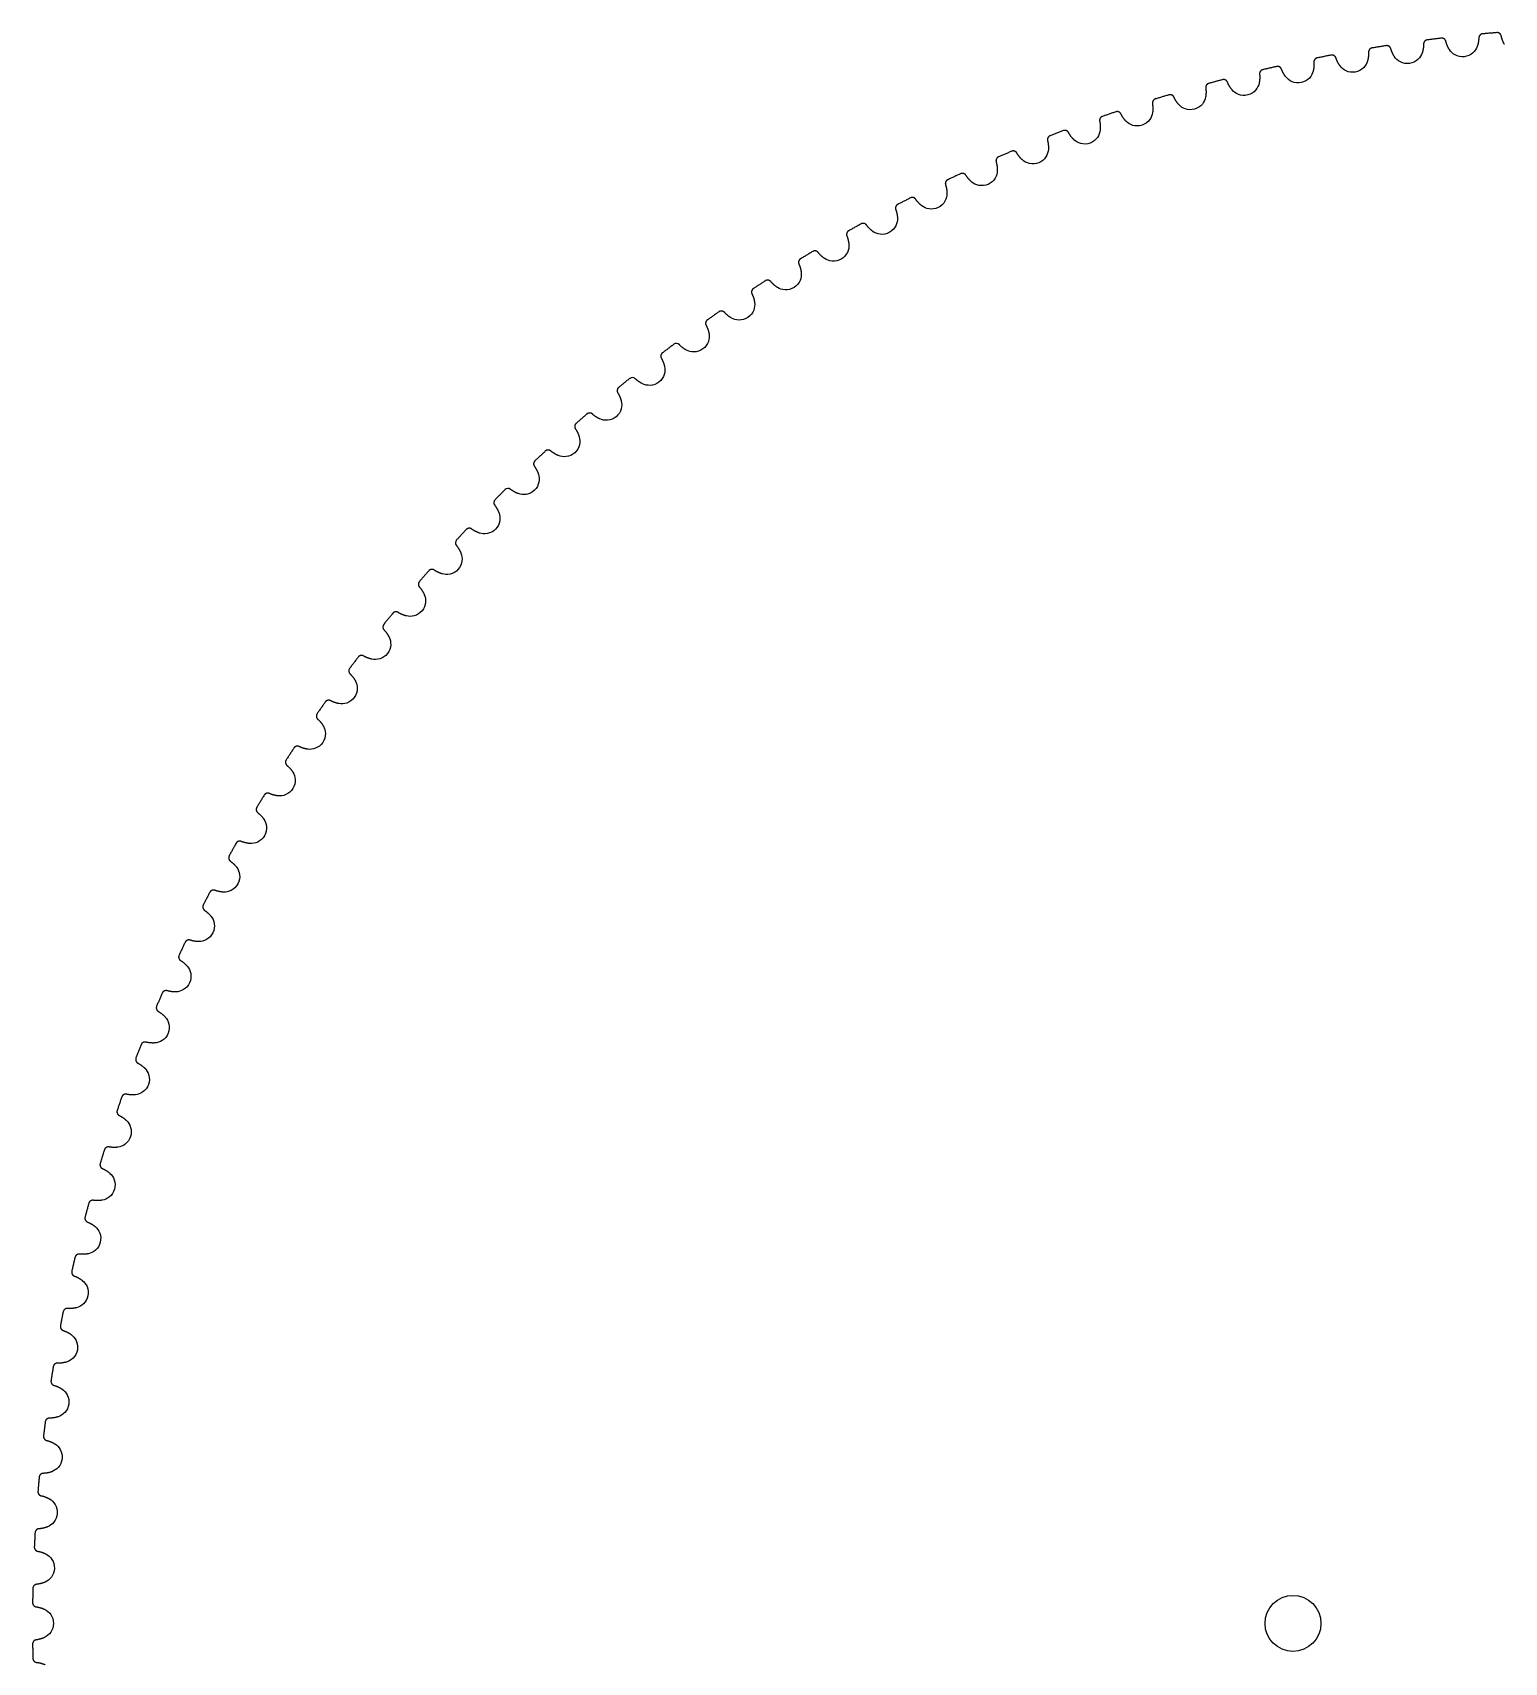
# Model space of a CAD drawing. Extents: x 51 to 165, y 91 to 205.
# Drawn here: x 51 to 103.6, y 146.9 to 205.1 of the extents above; entities that cross this region are included whole.
import ezdxf

# ---------------------------------------------------------------- set-up
doc = ezdxf.new("R2010")
doc.units = 0
doc.layers.add('View', color=7, linetype='CONTINUOUS')

msp = doc.modelspace()

# ---------------------------------------------------------------- linework, layer by layer
at = {"layer": 'View'}
msp.add_circle((96.009, 148.3), 1, dxfattribs=at)
for points, degree, knots in [([(102.784, 205.102), (102.731, 205.098), (102.689, 205.056), (102.649, 205.011), (102.648, 204.957)], 2, [0, 0, 0, 0.724386, 0.724386, 1.44877, 1.44877, 1.44877]), ([(103.45, 205.028), (103.44, 205.08), (103.393, 205.117), (103.344, 205.152), (103.291, 205.147)], 2, [0, 0, 0, 0.724386, 0.724386, 1.44877, 1.44877, 1.44877]), ([(98.8349, 204.599), (98.7823, 204.591), (98.7428, 204.546), (98.7065, 204.499), (98.7091, 204.445)], 2, [0, 0, 0, 0.724386, 0.724386, 1.44877, 1.44877, 1.44877]), ([(99.5039, 204.571), (99.49, 204.623), (99.4407, 204.657), (99.3892, 204.688), (99.3367, 204.679)], 2, [0, 0, 0, 0.724386, 0.724386, 1.44877, 1.44877, 1.44877]), ([(100.805, 204.885), (100.752, 204.879), (100.711, 204.835), (100.673, 204.789), (100.674, 204.736)], 2, [0, 0, 0, 0.724386, 0.724386, 1.44877, 1.44877, 1.44877]), ([(101.473, 204.834), (101.461, 204.886), (101.413, 204.922), (101.362, 204.954), (101.31, 204.947)], 2, [0, 0, 0, 0.724386, 0.724386, 1.44877, 1.44877, 1.44877]), ([(102.588, 204.646), (102.56, 204.568), (102.509, 204.484), (102.429, 204.415), (102.35, 204.346), (102.24, 204.295), (102.125, 204.284), (102.01, 204.271), (101.892, 204.298), (101.8, 204.349), (101.707, 204.4), (101.64, 204.471), (101.596, 204.542)], 3, [0, 0, 0, 0, 0.558599, 0.558599, 0.558599, 1.1172, 1.1172, 1.1172, 1.6758, 1.6758, 1.6758, 2.2344, 2.2344, 2.2344, 2.2344]), ([(95.5994, 203.841), (95.5819, 203.891), (95.5303, 203.922), (95.4768, 203.949), (95.4251, 203.937)], 2, [0, 0, 0, 0.724386, 0.724386, 1.44877, 1.44877, 1.44877]), ([(96.8756, 204.245), (96.8234, 204.235), (96.7855, 204.189), (96.7508, 204.14), (96.7553, 204.087)], 2, [0, 0, 0, 0.724386, 0.724386, 1.44877, 1.44877, 1.44877]), ([(97.5453, 204.24), (97.5296, 204.291), (97.4791, 204.323), (97.4266, 204.352), (97.3744, 204.342)], 2, [0, 0, 0, 0.724386, 0.724386, 1.44877, 1.44877, 1.44877]), ([(98.6712, 204.131), (98.6486, 204.051), (98.6033, 203.963), (98.5281, 203.889), (98.4538, 203.815), (98.3484, 203.756), (98.2341, 203.737), (98.1199, 203.716), (98.0009, 203.735), (97.9057, 203.779), (97.8095, 203.823), (97.7371, 203.89), (97.6886, 203.957)], 3, [0, 0, 0, 0, 0.558599, 0.558599, 0.558599, 1.1172, 1.1172, 1.1172, 1.6758, 1.6758, 1.6758, 2.2344, 2.2344, 2.2344, 2.2344]), ([(100.625, 204.422), (100.6, 204.344), (100.552, 204.258), (100.474, 204.186), (100.397, 204.114), (100.29, 204.06), (100.175, 204.044), (100.06, 204.028), (99.9417, 204.05), (99.848, 204.098), (99.7535, 204.146), (99.6834, 204.215), (99.6373, 204.284)], 3, [0, 0, 0, 0, 0.558599, 0.558599, 0.558599, 1.1172, 1.1172, 1.1172, 1.6758, 1.6758, 1.6758, 2.2344, 2.2344, 2.2344, 2.2344]), ([(93.0003, 203.332), (92.9488, 203.319), (92.9143, 203.27), (92.8831, 203.218), (92.8913, 203.166)], 2, [0, 0, 0, 0.724386, 0.724386, 1.44877, 1.44877, 1.44877]), ([(93.6686, 203.374), (93.6494, 203.424), (93.5968, 203.452), (93.5423, 203.478), (93.4911, 203.464)], 2, [0, 0, 0, 0.724386, 0.724386, 1.44877, 1.44877, 1.44877]), ([(94.7994, 203.343), (94.7824, 203.262), (94.7434, 203.172), (94.6735, 203.092), (94.6046, 203.013), (94.5035, 202.947), (94.3908, 202.92), (94.2783, 202.891), (94.1584, 202.902), (94.0603, 202.939), (93.9613, 202.977), (93.8844, 203.038), (93.8313, 203.102)], 3, [0, 0, 0, 0, 0.558599, 0.558599, 0.558599, 1.1172, 1.1172, 1.1172, 1.6758, 1.6758, 1.6758, 2.2344, 2.2344, 2.2344, 2.2344]), ([(94.93, 203.822), (94.8781, 203.811), (94.8419, 203.763), (94.8089, 203.713), (94.8153, 203.66)], 2, [0, 0, 0, 0.724386, 0.724386, 1.44877, 1.44877, 1.44877]), ([(96.7284, 203.771), (96.7086, 203.69), (96.6665, 203.601), (96.5939, 203.524), (96.5222, 203.447), (96.4189, 203.386), (96.3053, 203.362), (96.1919, 203.337), (96.0724, 203.352), (95.9757, 203.393), (95.878, 203.434), (95.8033, 203.498), (95.7525, 203.563)], 3, [0, 0, 0, 0, 0.558599, 0.558599, 0.558599, 1.1172, 1.1172, 1.1172, 1.6758, 1.6758, 1.6758, 2.2344, 2.2344, 2.2344, 2.2344]), ([(91.0888, 202.775), (91.0379, 202.76), (91.0051, 202.709), (90.9757, 202.657), (90.9857, 202.605)], 2, [0, 0, 0, 0.724386, 0.724386, 1.44877, 1.44877, 1.44877]), ([(91.7553, 202.84), (91.7344, 202.889), (91.6808, 202.916), (91.6255, 202.939), (91.5747, 202.923)], 2, [0, 0, 0, 0.724386, 0.724386, 1.44877, 1.44877, 1.44877]), ([(92.8865, 202.849), (92.8723, 202.767), (92.8365, 202.675), (92.7695, 202.593), (92.7034, 202.512), (92.6046, 202.443), (92.4929, 202.411), (92.3815, 202.379), (92.2613, 202.385), (92.1619, 202.419), (92.0617, 202.453), (91.9826, 202.512), (91.9274, 202.574)], 3, [0, 0, 0, 0, 0.558599, 0.558599, 0.558599, 1.1172, 1.1172, 1.1172, 1.6758, 1.6758, 1.6758, 2.2344, 2.2344, 2.2344, 2.2344]), ([(89.198, 202.151), (89.1476, 202.134), (89.1166, 202.083), (89.089, 202.029), (89.1009, 201.978)], 2, [0, 0, 0, 0.724386, 0.724386, 1.44877, 1.44877, 1.44877]), ([(89.8618, 202.24), (89.8392, 202.288), (89.7847, 202.313), (89.7286, 202.334), (89.6784, 202.316)], 2, [0, 0, 0, 0.724386, 0.724386, 1.44877, 1.44877, 1.44877]), ([(90.992, 202.288), (90.9807, 202.206), (90.9481, 202.113), (90.8839, 202.028), (90.8207, 201.944), (90.7244, 201.872), (90.6139, 201.837), (90.5037, 201.801), (90.3834, 201.802), (90.2828, 201.833), (90.1815, 201.864), (90.1004, 201.92), (90.0431, 201.979)], 3, [0, 0, 0, 0, 0.558599, 0.558599, 0.558599, 1.1172, 1.1172, 1.1172, 1.6758, 1.6758, 1.6758, 2.2344, 2.2344, 2.2344, 2.2344]), ([(87.9904, 201.573), (87.9661, 201.621), (87.9108, 201.644), (87.854, 201.663), (87.8045, 201.644)], 2, [0, 0, 0, 0.724386, 0.724386, 1.44877, 1.44877, 1.44877]), ([(89.1182, 201.661), (89.1098, 201.579), (89.0804, 201.484), (89.0193, 201.398), (88.959, 201.312), (88.8653, 201.236), (88.7561, 201.197), (88.6472, 201.157), (88.5269, 201.155), (88.4254, 201.182), (88.323, 201.209), (88.2401, 201.262), (88.1807, 201.32)], 3, [0, 0, 0, 0, 0.558599, 0.558599, 0.558599, 1.1172, 1.1172, 1.1172, 1.6758, 1.6758, 1.6758, 2.2344, 2.2344, 2.2344, 2.2344]), ([(87.2675, 200.969), (87.2619, 200.886), (87.2359, 200.791), (87.1778, 200.703), (87.1206, 200.615), (87.0295, 200.536), (86.9217, 200.493), (86.8144, 200.449), (86.6942, 200.443), (86.5917, 200.466), (86.4885, 200.489), (86.4038, 200.54), (86.3424, 200.595)], 3, [0, 0, 0, 0, 0.558599, 0.558599, 0.558599, 1.1172, 1.1172, 1.1172, 1.6758, 1.6758, 1.6758, 2.2344, 2.2344, 2.2344, 2.2344]), ([(87.3301, 201.462), (87.2803, 201.443), (87.2511, 201.391), (87.2254, 201.336), (87.2391, 201.285)], 2, [0, 0, 0, 0.724386, 0.724386, 1.44877, 1.44877, 1.44877]), ([(85.4874, 200.708), (85.4383, 200.687), (85.4109, 200.634), (85.3872, 200.579), (85.4026, 200.528)], 2, [0, 0, 0, 0.724386, 0.724386, 1.44877, 1.44877, 1.44877]), ([(86.1433, 200.842), (86.1175, 200.889), (86.0613, 200.91), (86.0039, 200.927), (85.9551, 200.906)], 2, [0, 0, 0, 0.724386, 0.724386, 1.44877, 1.44877, 1.44877]), ([(83.6721, 199.89), (83.6238, 199.868), (83.5983, 199.813), (83.5765, 199.757), (83.5937, 199.707)], 2, [0, 0, 0, 0.724386, 0.724386, 1.44877, 1.44877, 1.44877]), ([(84.323, 200.047), (84.2955, 200.093), (84.2387, 200.112), (84.1807, 200.127), (84.1326, 200.105)], 2, [0, 0, 0, 0.724386, 0.724386, 1.44877, 1.44877, 1.44877]), ([(85.442, 200.213), (85.4393, 200.13), (85.4166, 200.034), (85.3616, 199.944), (85.3075, 199.854), (85.2193, 199.772), (85.1131, 199.725), (85.0073, 199.678), (84.8874, 199.667), (84.7842, 199.687), (84.6803, 199.707), (84.5938, 199.754), (84.5305, 199.807)], 3, [0, 0, 0, 0, 0.558599, 0.558599, 0.558599, 1.1172, 1.1172, 1.1172, 1.6758, 1.6758, 1.6758, 2.2344, 2.2344, 2.2344, 2.2344]), ([(82.5315, 199.189), (82.5024, 199.234), (82.4449, 199.251), (82.3864, 199.264), (82.3392, 199.24)], 2, [0, 0, 0, 0.724386, 0.724386, 1.44877, 1.44877, 1.44877]), ([(83.644, 199.394), (83.6442, 199.311), (83.6249, 199.215), (83.5731, 199.122), (83.5222, 199.03), (83.4369, 198.945), (83.3323, 198.895), (83.2283, 198.844), (83.1088, 198.829), (83.005, 198.845), (82.9004, 198.861), (82.8123, 198.905), (82.7473, 198.957)], 3, [0, 0, 0, 0, 0.558599, 0.558599, 0.558599, 1.1172, 1.1172, 1.1172, 1.6758, 1.6758, 1.6758, 2.2344, 2.2344, 2.2344, 2.2344]), ([(81.8865, 199.009), (81.839, 198.985), (81.8154, 198.93), (81.7955, 198.873), (81.8145, 198.824)], 2, [0, 0, 0, 0.724386, 0.724386, 1.44877, 1.44877, 1.44877]), ([(80.1327, 198.066), (80.086, 198.041), (80.0644, 197.985), (80.0465, 197.928), (80.0672, 197.879)], 2, [0, 0, 0, 0.724386, 0.724386, 1.44877, 1.44877, 1.44877]), ([(80.771, 198.269), (80.7404, 198.312), (80.6824, 198.328), (80.6234, 198.339), (80.5771, 198.313)], 2, [0, 0, 0, 0.724386, 0.724386, 1.44877, 1.44877, 1.44877]), ([(81.8757, 198.512), (81.8788, 198.43), (81.8628, 198.333), (81.8143, 198.239), (81.7666, 198.145), (81.6843, 198.057), (81.5816, 198.003), (81.4794, 197.948), (81.3606, 197.929), (81.2562, 197.942), (81.1512, 197.954), (81.0616, 197.995), (80.9948, 198.044)], 3, [0, 0, 0, 0, 0.558599, 0.558599, 0.558599, 1.1172, 1.1172, 1.1172, 1.6758, 1.6758, 1.6758, 2.2344, 2.2344, 2.2344, 2.2344]), ([(80.1393, 197.57), (80.1452, 197.487), (80.1327, 197.39), (80.0874, 197.294), (80.0431, 197.199), (79.9639, 197.108), (79.8631, 197.05), (79.7629, 196.992), (79.6448, 196.969), (79.5401, 196.978), (79.4346, 196.987), (79.3437, 197.025), (79.2752, 197.071)], 3, [0, 0, 0, 0, 0.558599, 0.558599, 0.558599, 1.1172, 1.1172, 1.1172, 1.6758, 1.6758, 1.6758, 2.2344, 2.2344, 2.2344, 2.2344]), ([(78.4128, 197.063), (78.3671, 197.036), (78.3474, 196.979), (78.3316, 196.922), (78.3539, 196.873)], 2, [0, 0, 0, 0.724386, 0.724386, 1.44877, 1.44877, 1.44877]), ([(79.0437, 197.288), (79.0116, 197.33), (78.9531, 197.343), (78.8938, 197.353), (78.8484, 197.325)], 2, [0, 0, 0, 0.724386, 0.724386, 1.44877, 1.44877, 1.44877]), ([(77.3517, 196.247), (77.3181, 196.288), (77.2592, 196.3), (77.1996, 196.307), (77.1552, 196.277)], 2, [0, 0, 0, 0.724386, 0.724386, 1.44877, 1.44877, 1.44877]), ([(78.4368, 196.567), (78.4456, 196.485), (78.4365, 196.387), (78.3946, 196.29), (78.3536, 196.193), (78.2776, 196.099), (78.1789, 196.038), (78.0808, 195.976), (77.9636, 195.949), (77.8586, 195.955), (77.7529, 195.96), (77.6607, 195.994), (77.5906, 196.038)], 3, [0, 0, 0, 0, 0.558599, 0.558599, 0.558599, 1.1172, 1.1172, 1.1172, 1.6758, 1.6758, 1.6758, 2.2344, 2.2344, 2.2344, 2.2344]), ([(76.7291, 196.001), (76.6843, 195.972), (76.6666, 195.915), (76.6528, 195.856), (76.6768, 195.809)], 2, [0, 0, 0, 0.724386, 0.724386, 1.44877, 1.44877, 1.44877]), ([(75.6971, 195.148), (75.6621, 195.188), (75.6028, 195.197), (75.543, 195.202), (75.4996, 195.171)], 2, [0, 0, 0, 0.724386, 0.724386, 1.44877, 1.44877, 1.44877]), ([(76.7703, 195.506), (76.782, 195.424), (76.7763, 195.325), (76.7378, 195.227), (76.7002, 195.129), (76.6276, 195.033), (76.5311, 194.968), (76.4352, 194.903), (76.319, 194.871), (76.2138, 194.873), (76.108, 194.875), (76.0147, 194.906), (75.9431, 194.948)], 3, [0, 0, 0, 0, 0.558599, 0.558599, 0.558599, 1.1172, 1.1172, 1.1172, 1.6758, 1.6758, 1.6758, 2.2344, 2.2344, 2.2344, 2.2344]), ([(75.0834, 194.88), (75.0397, 194.85), (75.024, 194.792), (75.0122, 194.733), (75.0379, 194.686)], 2, [0, 0, 0, 0.724386, 0.724386, 1.44877, 1.44877, 1.44877]), ([(75.1419, 194.387), (75.1564, 194.305), (75.1542, 194.207), (75.1192, 194.107), (75.085, 194.007), (75.0157, 193.909), (74.9215, 193.841), (74.828, 193.773), (74.713, 193.737), (74.6078, 193.735), (74.5021, 193.733), (74.4076, 193.761), (74.3347, 193.8)], 3, [0, 0, 0, 0, 0.558599, 0.558599, 0.558599, 1.1172, 1.1172, 1.1172, 1.6758, 1.6758, 1.6758, 2.2344, 2.2344, 2.2344, 2.2344]), ([(73.4779, 193.702), (73.4352, 193.671), (73.4215, 193.612), (73.4118, 193.553), (73.4391, 193.508)], 2, [0, 0, 0, 0.724386, 0.724386, 1.44877, 1.44877, 1.44877]), ([(73.5535, 193.212), (73.5709, 193.131), (73.5721, 193.032), (73.5406, 192.931), (73.5099, 192.831), (73.4441, 192.73), (73.3523, 192.659), (73.2612, 192.587), (73.1475, 192.547), (73.0425, 192.542), (72.9369, 192.536), (72.8415, 192.561), (72.7673, 192.597)], 3, [0, 0, 0, 0, 0.558599, 0.558599, 0.558599, 1.1172, 1.1172, 1.1172, 1.6758, 1.6758, 1.6758, 2.2344, 2.2344, 2.2344, 2.2344]), ([(71.9144, 192.47), (71.8729, 192.437), (71.8612, 192.378), (71.8536, 192.318), (71.8824, 192.273)], 2, [0, 0, 0, 0.724386, 0.724386, 1.44877, 1.44877, 1.44877]), ([(72.0071, 191.982), (72.0273, 191.902), (72.0319, 191.803), (72.004, 191.701), (71.9769, 191.599), (71.9146, 191.496), (71.8254, 191.422), (71.7368, 191.347), (71.6246, 191.304), (71.5198, 191.295), (71.4144, 191.285), (71.3183, 191.307), (71.2428, 191.34)], 3, [0, 0, 0, 0, 0.558599, 0.558599, 0.558599, 1.1172, 1.1172, 1.1172, 1.6758, 1.6758, 1.6758, 2.2344, 2.2344, 2.2344, 2.2344]), ([(70.3949, 191.183), (70.3545, 191.148), (70.345, 191.089), (70.3394, 191.03), (70.3698, 190.986)], 2, [0, 0, 0, 0.724386, 0.724386, 1.44877, 1.44877, 1.44877]), ([(70.5046, 190.699), (70.5276, 190.619), (70.5356, 190.521), (70.5112, 190.418), (70.4877, 190.316), (70.4291, 190.21), (70.3425, 190.133), (70.2566, 190.055), (70.1459, 190.008), (70.0415, 189.995), (69.9366, 189.982), (69.8397, 190), (69.7631, 190.031)], 3, [0, 0, 0, 0, 0.558599, 0.558599, 0.558599, 1.1172, 1.1172, 1.1172, 1.6758, 1.6758, 1.6758, 2.2344, 2.2344, 2.2344, 2.2344]), ([(69.0477, 189.364), (69.0735, 189.285), (69.085, 189.187), (69.0642, 189.084), (69.0442, 188.98), (68.9893, 188.873), (68.9055, 188.793), (68.8224, 188.712), (68.7134, 188.661), (68.6095, 188.645), (68.5051, 188.628), (68.4077, 188.642), (68.33, 188.671)], 3, [0, 0, 0, 0, 0.558599, 0.558599, 0.558599, 1.1172, 1.1172, 1.1172, 1.6758, 1.6758, 1.6758, 2.2344, 2.2344, 2.2344, 2.2344]), ([(68.9212, 189.844), (68.8821, 189.808), (68.8746, 189.749), (68.8711, 189.689), (68.903, 189.646)], 2, [0, 0, 0, 0.724386, 0.724386, 1.44877, 1.44877, 1.44877]), ([(67.6384, 187.979), (67.6668, 187.902), (67.6817, 187.804), (67.6646, 187.7), (67.6482, 187.596), (67.5971, 187.487), (67.5161, 187.404), (67.4359, 187.32), (67.3288, 187.265), (67.2255, 187.245), (67.1218, 187.224), (67.0239, 187.236), (66.9453, 187.262)], 3, [0, 0, 0, 0, 0.558599, 0.558599, 0.558599, 1.1172, 1.1172, 1.1172, 1.6758, 1.6758, 1.6758, 2.2344, 2.2344, 2.2344, 2.2344]), ([(66.663, 187.406), (66.6204, 187.438), (66.5605, 187.435), (66.501, 187.427), (66.465, 187.388)], 2, [0, 0, 0, 0.724386, 0.724386, 1.44877, 1.44877, 1.44877]), ([(66.2782, 186.546), (66.3094, 186.47), (66.3276, 186.373), (66.3141, 186.268), (66.3014, 186.163), (66.2541, 186.053), (66.1761, 185.967), (66.0988, 185.88), (65.9937, 185.822), (65.8912, 185.798), (65.7883, 185.774), (65.69, 185.782), (65.6105, 185.805)], 3, [0, 0, 0, 0, 0.558599, 0.558599, 0.558599, 1.1172, 1.1172, 1.1172, 1.6758, 1.6758, 1.6758, 2.2344, 2.2344, 2.2344, 2.2344]), ([(65.3234, 185.939), (65.2797, 185.97), (65.22, 185.964), (65.1608, 185.955), (65.1261, 185.914)], 2, [0, 0, 0, 0.724386, 0.724386, 1.44877, 1.44877, 1.44877]), ([(64.9688, 185.066), (65.0027, 184.991), (65.0243, 184.895), (65.0145, 184.789), (65.0054, 184.685), (64.962, 184.572), (64.887, 184.484), (64.8128, 184.395), (64.7098, 184.332), (64.6082, 184.305), (64.5062, 184.277), (64.4077, 184.282), (64.3275, 184.302)], 3, [0, 0, 0, 0, 0.558599, 0.558599, 0.558599, 1.1172, 1.1172, 1.1172, 1.6758, 1.6758, 1.6758, 2.2344, 2.2344, 2.2344, 2.2344]), ([(64.0358, 184.427), (63.9911, 184.456), (63.9316, 184.448), (63.8728, 184.436), (63.8396, 184.395)], 2, [0, 0, 0, 0.724386, 0.724386, 1.44877, 1.44877, 1.44877]), ([(63.7119, 183.542), (63.7484, 183.468), (63.7734, 183.372), (63.7672, 183.267), (63.7618, 183.162), (63.7224, 183.048), (63.6505, 182.957), (63.5795, 182.865), (63.4787, 182.799), (63.3781, 182.769), (63.2771, 182.737), (63.1786, 182.738), (63.0976, 182.756)], 3, [0, 0, 0, 0, 0.558599, 0.558599, 0.558599, 1.1172, 1.1172, 1.1172, 1.6758, 1.6758, 1.6758, 2.2344, 2.2344, 2.2344, 2.2344]), ([(62.8018, 182.87), (62.7561, 182.897), (62.6969, 182.888), (62.6385, 182.874), (62.6068, 182.831)], 2, [0, 0, 0, 0.724386, 0.724386, 1.44877, 1.44877, 1.44877]), ([(62.509, 181.975), (62.548, 181.902), (62.5763, 181.807), (62.5739, 181.701), (62.5721, 181.596), (62.5367, 181.481), (62.468, 181.388), (62.4003, 181.294), (62.3018, 181.224), (62.2024, 181.19), (62.1025, 181.155), (62.004, 181.153), (61.9225, 181.167)], 3, [0, 0, 0, 0, 0.558599, 0.558599, 0.558599, 1.1172, 1.1172, 1.1172, 1.6758, 1.6758, 1.6758, 2.2344, 2.2344, 2.2344, 2.2344]), ([(61.6228, 181.271), (61.5763, 181.297), (61.5174, 181.285), (61.4595, 181.27), (61.4293, 181.226)], 2, [0, 0, 0, 0.724386, 0.724386, 1.44877, 1.44877, 1.44877]), ([(61.1379, 180.81), (61.1071, 180.766), (61.1122, 180.706), (61.1212, 180.647), (61.1613, 180.612)], 2, [0, 0, 0, 0.724386, 0.724386, 1.44877, 1.44877, 1.44877]), ([(61.3615, 180.366), (61.403, 180.295), (61.4346, 180.201), (61.4359, 180.095), (61.4378, 179.99), (61.4064, 179.874), (61.341, 179.778), (61.2766, 179.682), (61.1806, 179.609), (61.0824, 179.571), (60.9839, 179.533), (60.8855, 179.527), (60.8036, 179.539)], 3, [0, 0, 0, 0, 0.558599, 0.558599, 0.558599, 1.1172, 1.1172, 1.1172, 1.6758, 1.6758, 1.6758, 2.2344, 2.2344, 2.2344, 2.2344]), ([(60.5004, 179.632), (60.453, 179.656), (60.3946, 179.643), (60.3373, 179.625), (60.3086, 179.58)], 2, [0, 0, 0, 0.724386, 0.724386, 1.44877, 1.44877, 1.44877]), ([(60.0319, 179.154), (60.0026, 179.11), (60.0098, 179.05), (60.0209, 178.991), (60.0621, 178.958)], 2, [0, 0, 0, 0.724386, 0.724386, 1.44877, 1.44877, 1.44877]), ([(60.2708, 178.719), (60.3148, 178.649), (60.3496, 178.556), (60.3546, 178.451), (60.3602, 178.346), (60.3328, 178.228), (60.2709, 178.13), (60.2099, 178.032), (60.1165, 177.956), (60.0197, 177.915), (59.9225, 177.873), (59.8244, 177.864), (59.7421, 177.873)], 3, [0, 0, 0, 0, 0.558599, 0.558599, 0.558599, 1.1172, 1.1172, 1.1172, 1.6758, 1.6758, 1.6758, 2.2344, 2.2344, 2.2344, 2.2344]), ([(59.4359, 177.955), (59.3876, 177.978), (59.3298, 177.962), (59.2731, 177.942), (59.246, 177.896)], 2, [0, 0, 0, 0.724386, 0.724386, 1.44877, 1.44877, 1.44877]), ([(58.9843, 177.461), (58.9566, 177.415), (58.9659, 177.356), (58.979, 177.298), (59.0214, 177.266)], 2, [0, 0, 0, 0.724386, 0.724386, 1.44877, 1.44877, 1.44877]), ([(59.2383, 177.034), (59.2848, 176.966), (59.3228, 176.875), (59.3314, 176.769), (59.3407, 176.664), (59.3174, 176.546), (59.2589, 176.446), (59.2014, 176.345), (59.1107, 176.266), (59.0154, 176.222), (58.9197, 176.177), (58.822, 176.164), (58.7394, 176.17)], 3, [0, 0, 0, 0, 0.558599, 0.558599, 0.558599, 1.1172, 1.1172, 1.1172, 1.6758, 1.6758, 1.6758, 2.2344, 2.2344, 2.2344, 2.2344]), ([(58.4305, 176.242), (58.3815, 176.263), (58.3243, 176.245), (58.2683, 176.223), (58.2428, 176.177)], 2, [0, 0, 0, 0.724386, 0.724386, 1.44877, 1.44877, 1.44877]), ([(58.2652, 175.315), (58.314, 175.248), (58.3552, 175.158), (58.3675, 175.053), (58.3804, 174.949), (58.3613, 174.83), (58.3063, 174.728), (58.2523, 174.625), (58.1645, 174.543), (58.0708, 174.495), (57.9768, 174.446), (57.8795, 174.43), (57.7968, 174.434)], 3, [0, 0, 0, 0, 0.558599, 0.558599, 0.558599, 1.1172, 1.1172, 1.1172, 1.6758, 1.6758, 1.6758, 2.2344, 2.2344, 2.2344, 2.2344]), ([(57.9965, 175.732), (57.9704, 175.686), (57.9817, 175.627), (57.9969, 175.569), (58.0404, 175.538)], 2, [0, 0, 0, 0.724386, 0.724386, 1.44877, 1.44877, 1.44877]), ([(57.4856, 174.495), (57.4359, 174.514), (57.3793, 174.494), (57.3241, 174.47), (57.3003, 174.423)], 2, [0, 0, 0, 0.724386, 0.724386, 1.44877, 1.44877, 1.44877]), ([(57.0696, 173.97), (57.0452, 173.923), (57.0585, 173.864), (57.0757, 173.807), (57.1202, 173.778)], 2, [0, 0, 0, 0.724386, 0.724386, 1.44877, 1.44877, 1.44877]), ([(57.3528, 173.562), (57.4039, 173.497), (57.4481, 173.409), (57.4641, 173.304), (57.4806, 173.2), (57.4657, 173.081), (57.4143, 172.977), (57.3639, 172.872), (57.279, 172.787), (57.187, 172.736), (57.0948, 172.684), (56.9981, 172.665), (56.9154, 172.665)], 3, [0, 0, 0, 0, 0.558599, 0.558599, 0.558599, 1.1172, 1.1172, 1.1172, 1.6758, 1.6758, 1.6758, 2.2344, 2.2344, 2.2344, 2.2344]), ([(56.6022, 172.716), (56.5519, 172.733), (56.496, 172.711), (56.4417, 172.685), (56.4195, 172.637)], 2, [0, 0, 0, 0.724386, 0.724386, 1.44877, 1.44877, 1.44877]), ([(56.2047, 172.177), (56.182, 172.129), (56.1973, 172.071), (56.2166, 172.014), (56.2621, 171.986)], 2, [0, 0, 0, 0.724386, 0.724386, 1.44877, 1.44877, 1.44877]), ([(56.502, 171.779), (56.5553, 171.715), (56.6026, 171.629), (56.6222, 171.525), (56.6424, 171.422), (56.6316, 171.302), (56.5839, 171.196), (56.5372, 171.09), (56.4554, 171.002), (56.3652, 170.948), (56.2748, 170.893), (56.1789, 170.87), (56.0962, 170.867)], 3, [0, 0, 0, 0, 0.558599, 0.558599, 0.558599, 1.1172, 1.1172, 1.1172, 1.6758, 1.6758, 1.6758, 2.2344, 2.2344, 2.2344, 2.2344]), ([(55.7814, 170.907), (55.7305, 170.922), (55.6754, 170.898), (55.6221, 170.871), (55.6016, 170.822)], 2, [0, 0, 0, 0.724386, 0.724386, 1.44877, 1.44877, 1.44877]), ([(55.403, 170.354), (55.382, 170.305), (55.3993, 170.248), (55.4205, 170.192), (55.467, 170.166)], 2, [0, 0, 0, 0.724386, 0.724386, 1.44877, 1.44877, 1.44877]), ([(55.714, 169.967), (55.7695, 169.906), (55.8198, 169.821), (55.843, 169.718), (55.8668, 169.615), (55.8602, 169.495), (55.8162, 169.388), (55.7732, 169.28), (55.6945, 169.189), (55.6062, 169.132), (55.5178, 169.073), (55.4228, 169.047), (55.3402, 169.042)], 3, [0, 0, 0, 0, 0.558599, 0.558599, 0.558599, 1.1172, 1.1172, 1.1172, 1.6758, 1.6758, 1.6758, 2.2344, 2.2344, 2.2344, 2.2344]), ([(55.0243, 169.07), (54.9729, 169.084), (54.9186, 169.058), (54.8663, 169.029), (54.8475, 168.979)], 2, [0, 0, 0, 0.724386, 0.724386, 1.44877, 1.44877, 1.44877]), ([(54.6654, 168.505), (54.6461, 168.455), (54.6654, 168.399), (54.6886, 168.343), (54.7359, 168.319)], 2, [0, 0, 0, 0.724386, 0.724386, 1.44877, 1.44877, 1.44877]), ([(54.9897, 168.129), (55.0473, 168.069), (55.1005, 167.986), (55.1273, 167.884), (55.1547, 167.782), (55.1523, 167.662), (55.112, 167.553), (55.0729, 167.444), (54.9974, 167.35), (54.9112, 167.29), (54.8248, 167.229), (54.7307, 167.199), (54.6484, 167.191)], 3, [0, 0, 0, 0, 0.558599, 0.558599, 0.558599, 1.1172, 1.1172, 1.1172, 1.6758, 1.6758, 1.6758, 2.2344, 2.2344, 2.2344, 2.2344]), ([(54.3317, 167.208), (54.2798, 167.22), (54.2265, 167.193), (54.1752, 167.162), (54.1582, 167.111)], 2, [0, 0, 0, 0.724386, 0.724386, 1.44877, 1.44877, 1.44877]), ([(53.9928, 166.631), (53.9752, 166.581), (53.9965, 166.525), (54.0216, 166.47), (54.0697, 166.448)], 2, [0, 0, 0, 0.724386, 0.724386, 1.44877, 1.44877, 1.44877]), ([(54.33, 166.266), (54.3896, 166.209), (54.4457, 166.128), (54.4761, 166.026), (54.5069, 165.926), (54.5087, 165.806), (54.4724, 165.695), (54.437, 165.585), (54.3648, 165.489), (54.2808, 165.425), (54.1966, 165.361), (54.1036, 165.329), (54.0217, 165.317)], 3, [0, 0, 0, 0, 0.558599, 0.558599, 0.558599, 1.1172, 1.1172, 1.1172, 1.6758, 1.6758, 1.6758, 2.2344, 2.2344, 2.2344, 2.2344]), ([(53.7045, 165.324), (53.6523, 165.334), (53.6, 165.304), (53.5498, 165.271), (53.5345, 165.22)], 2, [0, 0, 0, 0.724386, 0.724386, 1.44877, 1.44877, 1.44877]), ([(53.386, 164.735), (53.3701, 164.684), (53.3934, 164.628), (53.4203, 164.575), (53.4692, 164.554)], 2, [0, 0, 0, 0.724386, 0.724386, 1.44877, 1.44877, 1.44877]), ([(53.7357, 164.382), (53.7973, 164.327), (53.8562, 164.248), (53.8901, 164.147), (53.9244, 164.048), (53.9304, 163.928), (53.8979, 163.816), (53.8664, 163.705), (53.7976, 163.606), (53.7159, 163.54), (53.634, 163.473), (53.5422, 163.437), (53.4607, 163.423)], 3, [0, 0, 0, 0, 0.558599, 0.558599, 0.558599, 1.1172, 1.1172, 1.1172, 1.6758, 1.6758, 1.6758, 2.2344, 2.2344, 2.2344, 2.2344]), ([(53.1435, 163.418), (53.0909, 163.426), (53.0397, 163.395), (52.9906, 163.36), (52.9772, 163.309)], 2, [0, 0, 0, 0.724386, 0.724386, 1.44877, 1.44877, 1.44877]), ([(52.8457, 162.818), (52.8316, 162.767), (52.8568, 162.712), (52.8856, 162.66), (52.9352, 162.641)], 2, [0, 0, 0, 0.724386, 0.724386, 1.44877, 1.44877, 1.44877]), ([(53.2075, 162.478), (53.271, 162.425), (53.3326, 162.348), (53.37, 162.249), (53.4078, 162.151), (53.418, 162.031), (53.3893, 161.918), (53.3618, 161.806), (53.2965, 161.705), (53.2171, 161.636), (53.1376, 161.566), (53.0471, 161.527), (52.9661, 161.51)], 3, [0, 0, 0, 0, 0.558599, 0.558599, 0.558599, 1.1172, 1.1172, 1.1172, 1.6758, 1.6758, 1.6758, 2.2344, 2.2344, 2.2344, 2.2344]), ([(52.6493, 161.494), (52.5965, 161.5), (52.5464, 161.467), (52.4986, 161.431), (52.4869, 161.379)], 2, [0, 0, 0, 0.724386, 0.724386, 1.44877, 1.44877, 1.44877]), ([(52.3726, 160.884), (52.3603, 160.832), (52.3874, 160.779), (52.418, 160.727), (52.4683, 160.71)], 2, [0, 0, 0, 0.724386, 0.724386, 1.44877, 1.44877, 1.44877]), ([(52.7461, 160.557), (52.8114, 160.506), (52.8757, 160.431), (52.9165, 160.334), (52.9576, 160.237), (52.972, 160.117), (52.9473, 160.004), (52.9238, 159.89), (52.862, 159.787), (52.785, 159.715), (52.7081, 159.643), (52.619, 159.601), (52.5386, 159.581)], 3, [0, 0, 0, 0, 0.558599, 0.558599, 0.558599, 1.1172, 1.1172, 1.1172, 1.6758, 1.6758, 1.6758, 2.2344, 2.2344, 2.2344, 2.2344]), ([(52.2226, 159.554), (52.1696, 159.558), (52.1206, 159.524), (52.0741, 159.486), (52.0643, 159.434)], 2, [0, 0, 0, 0.724386, 0.724386, 1.44877, 1.44877, 1.44877]), ([(51.9673, 158.935), (51.9569, 158.883), (51.9858, 158.83), (52.0182, 158.78), (52.069, 158.764)], 2, [0, 0, 0, 0.724386, 0.724386, 1.44877, 1.44877, 1.44877]), ([(52.352, 158.621), (52.4191, 158.572), (52.4859, 158.5), (52.5301, 158.404), (52.5746, 158.308), (52.5931, 158.189), (52.5724, 158.075), (52.5528, 157.961), (52.4947, 157.855), (52.4203, 157.781), (52.3459, 157.706), (52.2583, 157.661), (52.1787, 157.638)], 3, [0, 0, 0, 0, 0.558599, 0.558599, 0.558599, 1.1172, 1.1172, 1.1172, 1.6758, 1.6758, 1.6758, 2.2344, 2.2344, 2.2344, 2.2344]), ([(51.8638, 157.6), (51.8107, 157.603), (51.763, 157.566), (51.7178, 157.527), (51.7098, 157.474)], 2, [0, 0, 0, 0.724386, 0.724386, 1.44877, 1.44877, 1.44877]), ([(51.6303, 156.973), (51.6217, 156.92), (51.6524, 156.869), (51.6866, 156.819), (51.7379, 156.805)], 2, [0, 0, 0, 0.724386, 0.724386, 1.44877, 1.44877, 1.44877]), ([(52.0257, 156.672), (52.0944, 156.626), (52.1637, 156.556), (52.2113, 156.461), (52.2591, 156.368), (52.2818, 156.249), (52.2651, 156.135), (52.2495, 156.02), (52.1951, 155.912), (52.1233, 155.835), (52.0516, 155.758), (51.9656, 155.709), (51.8869, 155.684)], 3, [0, 0, 0, 0, 0.558599, 0.558599, 0.558599, 1.1172, 1.1172, 1.1172, 1.6758, 1.6758, 1.6758, 2.2344, 2.2344, 2.2344, 2.2344]), ([(51.5734, 155.635), (51.5203, 155.636), (51.4739, 155.598), (51.4301, 155.557), (51.4239, 155.504)], 2, [0, 0, 0, 0.724386, 0.724386, 1.44877, 1.44877, 1.44877]), ([(51.362, 155), (51.3552, 154.947), (51.3877, 154.897), (51.4236, 154.848), (51.4754, 154.836)], 2, [0, 0, 0, 0.724386, 0.724386, 1.44877, 1.44877, 1.44877]), ([(51.7677, 154.713), (51.8379, 154.669), (51.9097, 154.602), (51.9604, 154.509), (52.0115, 154.417), (52.0383, 154.3), (52.0256, 154.184), (52.014, 154.069), (51.9634, 153.96), (51.8944, 153.88), (51.8254, 153.8), (51.7412, 153.749), (51.6634, 153.721)], 3, [0, 0, 0, 0, 0.558599, 0.558599, 0.558599, 1.1172, 1.1172, 1.1172, 1.6758, 1.6758, 1.6758, 2.2344, 2.2344, 2.2344, 2.2344]), ([(51.3518, 153.661), (51.2987, 153.66), (51.2536, 153.62), (51.2113, 153.578), (51.207, 153.525)], 2, [0, 0, 0, 0.724386, 0.724386, 1.44877, 1.44877, 1.44877]), ([(51.1627, 153.019), (51.1578, 152.966), (51.192, 152.916), (51.2295, 152.87), (51.2817, 152.859)], 2, [0, 0, 0, 0.724386, 0.724386, 1.44877, 1.44877, 1.44877]), ([(51.5781, 152.746), (51.6499, 152.705), (51.7239, 152.64), (51.7779, 152.549), (51.8321, 152.459), (51.863, 152.343), (51.8544, 152.227), (51.8468, 152.111), (51.8001, 152), (51.7338, 151.919), (51.6677, 151.836), (51.5853, 151.782), (51.5085, 151.751)], 3, [0, 0, 0, 0, 0.558599, 0.558599, 0.558599, 1.1172, 1.1172, 1.1172, 1.6758, 1.6758, 1.6758, 2.2344, 2.2344, 2.2344, 2.2344]), ([(51.1993, 151.68), (51.1462, 151.678), (51.1025, 151.636), (51.0617, 151.592), (51.0593, 151.539)], 2, [0, 0, 0, 0.724386, 0.724386, 1.44877, 1.44877, 1.44877]), ([(51.0327, 151.032), (51.0296, 150.979), (51.0655, 150.931), (51.1046, 150.885), (51.1571, 150.877)], 2, [0, 0, 0, 0.724386, 0.724386, 1.44877, 1.44877, 1.44877]), ([(51.4573, 150.774), (51.5305, 150.736), (51.6067, 150.673), (51.6639, 150.584), (51.7212, 150.496), (51.7561, 150.381), (51.7515, 150.265), (51.748, 150.149), (51.7052, 150.036), (51.6418, 149.952), (51.5786, 149.868), (51.4982, 149.811), (51.4225, 149.777)], 3, [0, 0, 0, 0, 0.558599, 0.558599, 0.558599, 1.1172, 1.1172, 1.1172, 1.6758, 1.6758, 1.6758, 2.2344, 2.2344, 2.2344, 2.2344]), ([(51.1159, 149.696), (51.0629, 149.691), (51.0208, 149.648), (50.9815, 149.603), (50.9809, 149.55)], 2, [0, 0, 0, 0.724386, 0.724386, 1.44877, 1.44877, 1.44877]), ([(50.9721, 149.042), (50.9708, 148.989), (51.0084, 148.942), (51.0491, 148.898), (51.1019, 148.891)], 2, [0, 0, 0, 0.724386, 0.724386, 1.44877, 1.44877, 1.44877]), ([(51.4054, 148.799), (51.4799, 148.763), (51.5583, 148.703), (51.6185, 148.616), (51.6789, 148.53), (51.7178, 148.416), (51.7172, 148.3), (51.7178, 148.184), (51.6789, 148.07), (51.6185, 147.984), (51.5583, 147.897), (51.4799, 147.837), (51.4054, 147.801)], 3, [0, 0, 0, 0, 0.558599, 0.558599, 0.558599, 1.1172, 1.1172, 1.1172, 1.6758, 1.6758, 1.6758, 2.2344, 2.2344, 2.2344, 2.2344]), ([(51.1019, 147.709), (51.0491, 147.703), (51.0084, 147.659), (50.9708, 147.612), (50.9721, 147.559)], 2, [0, 0, 0, 0.724386, 0.724386, 1.44877, 1.44877, 1.44877]), ([(50.9809, 147.051), (50.9815, 146.998), (51.0208, 146.952), (51.0629, 146.91), (51.1159, 146.905)], 2, [0, 0, 0, 0.724386, 0.724386, 1.44877, 1.44877, 1.44877])]:
    msp.add_open_spline(points, degree=degree, knots=knots, dxfattribs=at)
for points, degree in [([(103.291, 205.147), (102.784, 205.102)], 1), ([(103.563, 204.731), (103.483, 204.87), (103.45, 205.028)], 2), ([(98.7091, 204.445), (98.7153, 204.285), (98.6712, 204.131)], 2), ([(99.3367, 204.679), (98.8349, 204.599)], 1), ([(99.6373, 204.284), (99.5477, 204.417), (99.5039, 204.571)], 2), ([(100.674, 204.736), (100.675, 204.575), (100.625, 204.422)], 2), ([(101.31, 204.947), (100.805, 204.885)], 1), ([(101.596, 204.542), (101.511, 204.678), (101.473, 204.834)], 2), ([(102.648, 204.957), (102.643, 204.797), (102.588, 204.646)], 2), ([(95.4251, 203.937), (94.93, 203.822)], 1), ([(96.7553, 204.087), (96.7671, 203.927), (96.7284, 203.771)], 2), ([(97.3744, 204.342), (96.8756, 204.245)], 1), ([(97.6886, 203.957), (97.5944, 204.087), (97.5453, 204.24)], 2), ([(93.4911, 203.464), (93.0003, 203.332)], 1), ([(93.8313, 203.102), (93.7282, 203.225), (93.6686, 203.374)], 2), ([(94.8153, 203.66), (94.8326, 203.5), (94.7994, 203.343)], 2), ([(95.7525, 203.563), (95.6538, 203.69), (95.5994, 203.841)], 2), ([(91.5747, 202.923), (91.0888, 202.775)], 1), ([(91.9274, 202.574), (91.8201, 202.693), (91.7553, 202.84)], 2), ([(92.8913, 203.166), (92.9142, 203.007), (92.8865, 202.849)], 2), ([(89.6784, 202.316), (89.198, 202.151)], 1), ([(90.0431, 201.979), (89.9317, 202.095), (89.8618, 202.24)], 2), ([(90.9857, 202.605), (91.0142, 202.447), (90.992, 202.288)], 2), ([(87.8045, 201.644), (87.3301, 201.462)], 1), ([(88.1807, 201.32), (88.0653, 201.431), (87.9904, 201.573)], 2), ([(89.1009, 201.978), (89.1348, 201.821), (89.1182, 201.661)], 2), ([(87.2391, 201.285), (87.2785, 201.129), (87.2675, 200.969)], 2), ([(85.4026, 200.528), (85.4474, 200.374), (85.442, 200.213)], 2), ([(85.9551, 200.906), (85.4874, 200.708)], 1), ([(86.3424, 200.595), (86.2232, 200.703), (86.1433, 200.842)], 2), ([(84.1326, 200.105), (83.6721, 199.89)], 1), ([(84.5305, 199.807), (84.4076, 199.911), (84.323, 200.047)], 2), ([(82.3392, 199.24), (81.8865, 199.009)], 1), ([(83.5937, 199.707), (83.6438, 199.555), (83.644, 199.394)], 2), ([(81.8145, 198.824), (81.8699, 198.673), (81.8757, 198.512)], 2), ([(82.7473, 198.957), (82.6208, 199.056), (82.5315, 199.189)], 2), ([(80.5771, 198.313), (80.1327, 198.066)], 1), ([(80.9948, 198.044), (80.8649, 198.139), (80.771, 198.269)], 2), ([(80.0672, 197.879), (80.1279, 197.73), (80.1393, 197.57)], 2), ([(78.3539, 196.873), (78.4198, 196.727), (78.4368, 196.567)], 2), ([(78.8484, 197.325), (78.4128, 197.063)], 1), ([(79.2752, 197.071), (79.1421, 197.161), (79.0437, 197.288)], 2), ([(76.6768, 195.809), (76.7477, 195.665), (76.7703, 195.506)], 2), ([(77.1552, 196.277), (76.7291, 196.001)], 1), ([(77.5906, 196.038), (77.4545, 196.124), (77.3517, 196.247)], 2), ([(75.4996, 195.171), (75.0834, 194.88)], 1), ([(75.9431, 194.948), (75.8041, 195.028), (75.6971, 195.148)], 2), ([(75.0379, 194.686), (75.1138, 194.545), (75.1419, 194.387)], 2), ([(73.8837, 194.008), (73.4779, 193.702)], 1), ([(74.0818, 193.992), (74.0379, 194.045), (73.9357, 194.053), (73.8837, 194.008)], 3), ([(74.3347, 193.8), (74.193, 193.876), (74.0818, 193.992)], 2), ([(73.4391, 193.508), (73.5199, 193.369), (73.5535, 193.212)], 2), ([(72.3093, 192.789), (71.9144, 192.47)], 1), ([(72.5078, 192.78), (72.4622, 192.831), (72.3597, 192.836), (72.3093, 192.789)], 3), ([(71.8824, 192.273), (71.968, 192.138), (72.0071, 191.982)], 2), ([(72.7673, 192.597), (72.623, 192.668), (72.5078, 192.78)], 2), ([(70.7784, 191.516), (70.3949, 191.183)], 1), ([(70.9771, 191.514), (70.9297, 191.564), (70.8271, 191.565), (70.7784, 191.516)], 3), ([(71.2428, 191.34), (71.0961, 191.406), (70.9771, 191.514)], 2), ([(70.3698, 190.986), (70.4601, 190.853), (70.5046, 190.699)], 2), ([(69.2928, 190.191), (68.9212, 189.844)], 1), ([(69.4916, 190.195), (69.4424, 190.243), (69.3398, 190.241), (69.2928, 190.191)], 3), ([(69.7631, 190.031), (69.6143, 190.091), (69.4916, 190.195)], 2), ([(68.903, 189.646), (68.9979, 189.517), (69.0477, 189.364)], 2), ([(67.8544, 188.814), (67.4951, 188.455)], 1), ([(68.0529, 188.825), (68.0021, 188.872), (67.8997, 188.866), (67.8544, 188.814)], 3), ([(68.33, 188.671), (68.1791, 188.726), (68.0529, 188.825)], 2), ([(67.4951, 188.455), (67.4433, 188.41), (67.4375, 188.307), (67.4839, 188.256)], 3), ([(67.4839, 188.256), (67.5832, 188.13), (67.6384, 187.979)], 2), ([(66.1184, 187.016), (66.0682, 186.969), (66.066, 186.867), (66.1141, 186.818)], 3), ([(66.465, 187.388), (66.1184, 187.016)], 1), ([(66.9453, 187.262), (66.7926, 187.311), (66.663, 187.406)], 2), ([(66.1141, 186.818), (66.2178, 186.695), (66.2782, 186.546)], 2), ([(65.1261, 185.914), (64.7928, 185.531)], 1), ([(65.6105, 185.805), (65.4562, 185.849), (65.3234, 185.939)], 2), ([(64.7928, 185.531), (64.7442, 185.482), (64.7456, 185.38), (64.7954, 185.332)], 3), ([(64.7954, 185.332), (64.9033, 185.213), (64.9688, 185.066)], 2), ([(63.8396, 184.395), (63.5198, 184)], 1), ([(64.3275, 184.302), (64.1717, 184.341), (64.0358, 184.427)], 2), ([(63.5198, 184), (63.4729, 183.95), (63.4779, 183.847), (63.5294, 183.801)], 3), ([(63.5294, 183.801), (63.6413, 183.686), (63.7119, 183.542)], 2), ([(62.301, 182.426), (62.2559, 182.374), (62.2644, 182.271), (62.3175, 182.227)], 3), ([(62.6068, 182.831), (62.301, 182.426)], 1), ([(63.0976, 182.756), (62.9406, 182.789), (62.8018, 182.87)], 2), ([(62.3175, 182.227), (62.4334, 182.116), (62.509, 181.975)], 2), ([(61.4293, 181.226), (61.1379, 180.81)], 1), ([(61.9225, 181.167), (61.7644, 181.196), (61.6228, 181.271)], 2), ([(61.1613, 180.612), (61.281, 180.505), (61.3615, 180.366)], 2), ([(60.3086, 179.58), (60.0319, 179.154)], 1), ([(60.8036, 179.539), (60.6445, 179.562), (60.5004, 179.632)], 2), ([(60.0621, 178.958), (60.1855, 178.855), (60.2708, 178.719)], 2), ([(59.246, 177.896), (58.9843, 177.461)], 1), ([(59.7421, 177.873), (59.5824, 177.89), (59.4359, 177.955)], 2), ([(59.0214, 177.266), (59.1483, 177.167), (59.2383, 177.034)], 2), ([(58.2428, 176.177), (57.9965, 175.732)], 1), ([(58.7394, 176.17), (58.5792, 176.181), (58.4305, 176.242)], 2), ([(58.0404, 175.538), (58.1707, 175.444), (58.2652, 175.315)], 2), ([(57.3003, 174.423), (57.0696, 173.97)], 1), ([(57.7968, 174.434), (57.6363, 174.439), (57.4856, 174.495)], 2), ([(57.1202, 173.778), (57.2537, 173.688), (57.3528, 173.562)], 2), ([(56.4195, 172.637), (56.2047, 172.177)], 1), ([(56.9154, 172.665), (56.7547, 172.665), (56.6022, 172.716)], 2), ([(56.2621, 171.986), (56.3986, 171.902), (56.502, 171.779)], 2), ([(55.6016, 170.822), (55.403, 170.354)], 1), ([(56.0962, 170.867), (55.9356, 170.862), (55.7814, 170.907)], 2), ([(55.467, 170.166), (55.6063, 170.086), (55.714, 169.967)], 2), ([(54.8475, 168.979), (54.6654, 168.505)], 1), ([(55.3402, 169.042), (55.18, 169.031), (55.0243, 169.07)], 2), ([(54.7359, 168.319), (54.8779, 168.244), (54.9897, 168.129)], 2), ([(54.6484, 167.191), (54.4887, 167.174), (54.3317, 167.208)], 2), ([(54.1582, 167.111), (53.9928, 166.631)], 1), ([(54.0697, 166.448), (54.2143, 166.378), (54.33, 166.266)], 2), ([(53.5345, 165.22), (53.386, 164.735)], 1), ([(54.0217, 165.317), (53.8626, 165.295), (53.7045, 165.324)], 2), ([(53.4692, 164.554), (53.6162, 164.489), (53.7357, 164.382)], 2), ([(52.9772, 163.309), (52.8457, 162.818)], 1), ([(53.4607, 163.423), (53.3024, 163.395), (53.1435, 163.418)], 2), ([(52.9352, 162.641), (53.0843, 162.581), (53.2075, 162.478)], 2), ([(52.4869, 161.379), (52.3726, 160.884)], 1), ([(52.9661, 161.51), (52.809, 161.477), (52.6493, 161.494)], 2), ([(52.4683, 160.71), (52.6194, 160.655), (52.7461, 160.557)], 2), ([(52.0643, 159.434), (51.9673, 158.935)], 1), ([(52.5386, 159.581), (52.3827, 159.542), (52.2226, 159.554)], 2), ([(52.069, 158.764), (52.2219, 158.715), (52.352, 158.621)], 2), ([(51.7098, 157.474), (51.6303, 156.973)], 1), ([(52.1787, 157.638), (52.0243, 157.594), (51.8638, 157.6)], 2), ([(51.7379, 156.805), (51.8925, 156.762), (52.0257, 156.672)], 2), ([(51.8869, 155.684), (51.734, 155.634), (51.5734, 155.635)], 2), ([(51.4239, 155.504), (51.362, 155)], 1), ([(51.4754, 154.836), (51.6313, 154.798), (51.7677, 154.713)], 2), ([(51.207, 153.525), (51.1627, 153.019)], 1), ([(51.6634, 153.721), (51.5124, 153.666), (51.3518, 153.661)], 2), ([(51.2817, 152.859), (51.4389, 152.827), (51.5781, 152.746)], 2), ([(51.0593, 151.539), (51.0327, 151.032)], 1), ([(51.5085, 151.751), (51.3595, 151.691), (51.1993, 151.68)], 2), ([(51.1571, 150.877), (51.3154, 150.849), (51.4573, 150.774)], 2), ([(51.4225, 149.777), (51.2757, 149.712), (51.1159, 149.696)], 2), ([(50.9809, 149.55), (50.9721, 149.042)], 1), ([(51.1019, 148.891), (51.261, 148.869), (51.4054, 148.799)], 2), ([(50.9721, 147.559), (50.9809, 147.051)], 1), ([(51.4054, 147.801), (51.261, 147.731), (51.1019, 147.709)], 2), ([(51.1159, 146.905), (51.2757, 146.889), (51.4225, 146.823)], 2)]:
    msp.add_open_spline(points, degree=degree, dxfattribs=at)

doc.saveas('drawing.dxf')
